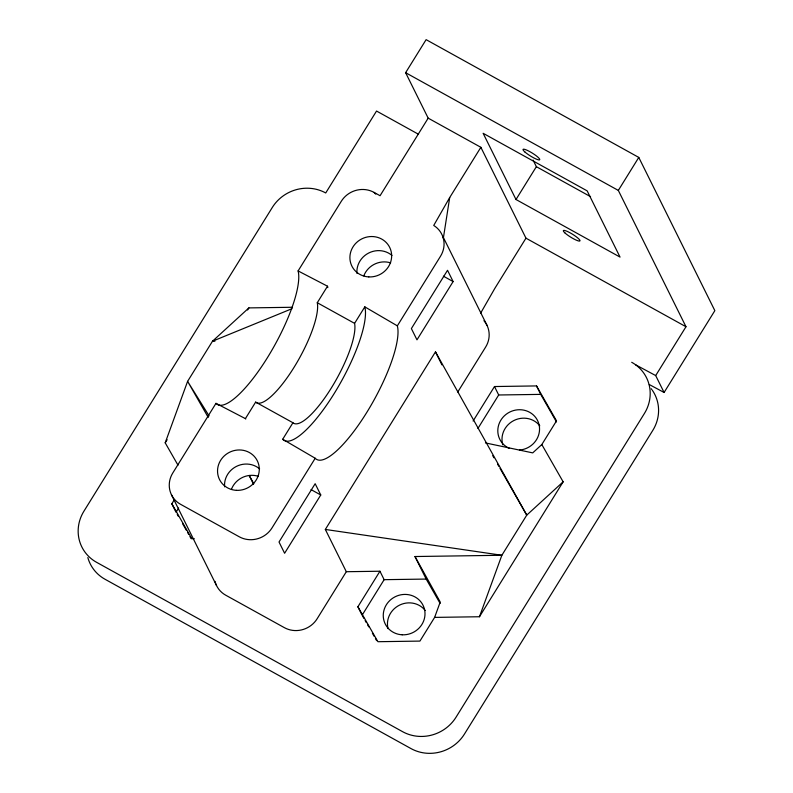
<?xml version="1.0" encoding="UTF-8"?>
<svg xmlns="http://www.w3.org/2000/svg" width="793" height="793" viewBox="0 0 793 793"><rect width="100%" height="100%" fill="white"/><g stroke="black" fill="none" stroke-linecap="round" stroke-linejoin="round"><path stroke-width="1.19" d="M443.327 238.346L449.7 197.546L480.865 147.31L428.18 118.147L405.619 72.698L426.119 39.65L638.781 157.42L714.85 310.648L664.088 392.485L649.289 384.536M177.999 465.194L165.202 442.831L187.604 381.354L212.504 341.208L248.893 307.902L292.518 307.268M363.918 618.401L362.094 615.219L384.139 579.673L379.946 571.228L357.901 606.764L377.894 641.706L419.923 641.091L434.623 617.4L440.224 602.026L414.987 556.527L501.86 555.269L526.76 515.123L563.139 481.817L541.817 444.556L556.517 420.855L536.524 385.923L494.495 386.538L473.094 421.033M434.623 617.4L479.458 616.746L501.86 555.269L325.338 529.446L435.476 351.864L526.76 515.123L500.026 468.405M449.7 197.546L433.731 225.45A24.038 22.769 -26.4 0 1 443.128 237.622L443.426 238.693A24.038 22.769 -26.4 0 1 440.541 256.198L397.343 325.854A79.469 21.322 -61 0 1 366.564 412.766A79.469 21.322 -61 0 1 315.217 458.255L272.019 527.9A24.038 22.769 -26.4 0 1 239.288 536.802L180.576 504.308A24.038 22.769 -26.4 0 1 172.785 472.985L215.983 403.34L245.404 418.625A79.469 21.322 -61 0 0 245.761 418.991M480.677 313.096L494.812 288.414L525.967 238.178L480.865 147.31M165.202 442.831L167.154 439.699M247.594 309.994L248.893 307.902M218.452 404.965A79.469 21.322 -61 0 0 270.145 353.182A79.469 21.322 -61 0 0 298.099 270.928L341.297 201.283A24.038 22.769 -26.4 0 1 374.028 192.382L380.065 195.722L428.18 118.147M178.623 508.065L176.026 512.248L171.833 503.793L174.381 499.669M245.404 418.625L255.643 402.11A59.852 16.058 -61 0 0 293.945 367.496A59.852 16.058 -61 0 0 317.279 302.728L327.519 286.214L298.099 270.928M315.217 458.255L282.695 439.263L292.934 422.748A59.852 16.058 -61 0 0 331.236 388.134A59.852 16.058 -61 0 0 354.58 323.366L364.82 306.861L397.343 325.854M320.759 494.981L284.608 553.266L279.017 541.996L315.158 483.71L320.759 494.981L311.054 489.608M453.12 281.565L416.979 339.84L411.379 328.57L447.53 270.294L453.12 281.565L443.416 276.192M515.995 199.509L483.135 133.303L587.167 190.875L620.037 257.091L515.995 199.509L536.365 166.679L533.074 160.057M379.946 571.228L346.313 571.713L317.131 618.768A24.038 22.769 -26.4 0 1 284.4 627.669L225.678 595.176A24.038 22.769 -26.4 0 1 215.012 581.358M457.749 392.039L485.643 347.066A24.038 22.769 -26.4 0 0 483.948 320.699M664.088 392.485L655.692 375.575L685.985 326.736L618.322 190.419L638.781 157.42M477.941 428.438L498.688 394.983L540.727 394.379L556.468 421.906M479.458 616.746L563.139 481.817M541.817 444.556L532.727 452.882L485.445 442.92M292.022 308.685L212.504 341.208L214.953 341.168M194.295 538.695L191.817 538.725L171.833 503.793M384.139 579.673L426.178 579.068L440.105 603.414M631.714 362.302A39.244 37.172 -26.4 0 1 635.609 364.79L655.692 375.575M405.619 72.698L618.322 190.419M536.365 166.679L590.547 196.664M418.496 134.265L376.536 111.04L325.725 192.967A39.244 37.172 -26.4 0 0 272.286 207.488L83.919 511.207A39.244 37.172 -26.4 0 0 96.637 562.346L402.616 731.691A39.244 37.172 -26.4 0 0 456.064 717.159L644.431 413.44A39.244 37.172 -26.4 0 0 635.609 364.79M525.967 238.178L685.985 326.736M317.279 302.728L354.58 323.366M255.643 402.11L292.934 422.748M374.028 192.382L375.753 194.146M209.065 415.879L187.604 381.354L208.262 417.455M492.731 455.668L493.95 457.789M497.598 464.163L498.807 466.284M365.127 620.513L366.336 622.634M367.546 624.745L368.755 626.866M372.393 633.22L374.207 636.392M375.426 638.514L376.635 640.625M177.236 514.36L178.445 516.481M182.687 523.886L186.325 530.239M187.535 532.361L188.744 534.472M189.953 536.593L191.172 538.715M253.81 483.74L249.2 475.483L253.502 484.146M536.524 385.923L540.727 394.379M443 236.71L487.011 325.368M494.495 386.538L498.688 394.983M435.476 351.864L441.929 364.869M414.987 556.527L426.178 579.068M325.338 529.446L346.313 571.713M357.901 606.764L361.568 614.169M171.417 494.683L216.529 585.551M356.969 273.436A21.094 19.984 -26.4 0 1 368.606 253.066A21.094 19.984 -26.4 0 1 391.97 255.435M224.597 486.852A21.094 19.984 -26.4 0 1 236.235 466.492A21.094 19.984 -26.4 0 1 259.608 468.861M327.519 286.214A79.469 21.322 -61 0 1 327.816 287.621M364.82 306.861A79.469 21.322 -61 0 1 334.041 393.774A79.469 21.322 -61 0 1 282.695 439.263M217.986 404.787A79.469 21.322 -61 0 1 215.983 403.34M363.789 275.885A21.094 19.984 -26.4 0 1 390.632 262.87M231.427 489.311A21.094 19.984 -26.4 0 1 258.26 476.286M87.835 557.578A39.244 37.172 -26.4 0 0 105.023 579.257L411.012 748.592A39.244 37.172 -26.4 0 0 464.45 734.06L652.817 430.351A39.244 37.172 -26.4 0 0 652.292 390.186M651.212 388.719A39.244 37.172 -26.4 0 1 651.767 389.442M388.015 628.591A21.094 19.984 -26.4 0 1 399.622 605.079A21.094 19.984 -26.4 0 1 425.246 610.531M509.532 448.451A21.094 19.984 -26.4 0 1 504.338 415.849A21.094 19.984 -26.4 0 1 537.932 421.311A21.094 19.984 -26.4 0 1 519.455 450.057M502.821 444.843A21.094 19.984 -26.4 0 1 513.705 420.617A21.094 19.984 -26.4 0 1 539.795 425.831M236.453 490.342A21.094 19.984 -26.4 0 0 257.388 460.951A21.094 19.984 -26.4 0 0 221.386 459.187A21.094 19.984 -26.4 0 0 236.453 490.342M368.824 276.916A21.094 19.984 -26.4 0 0 389.76 247.535A21.094 19.984 -26.4 0 0 353.747 245.761A21.094 19.984 -26.4 0 0 368.824 276.916M402.18 634.796A21.094 19.984 -26.4 0 0 423.105 605.406A21.094 19.984 -26.4 0 0 387.103 603.642A21.094 19.984 -26.4 0 0 402.18 634.796M565.191 233.162A9.813 1.725 31.8 0 0 579.514 241.092A9.813 1.725 31.8 0 0 570.246 232.904A9.813 1.725 31.8 0 0 565.191 233.162M524.916 151.998A9.813 1.725 31.8 0 0 539.24 159.928A9.813 1.725 31.8 0 0 529.982 151.731A9.813 1.725 31.8 0 0 524.916 151.998"/></g></svg>
